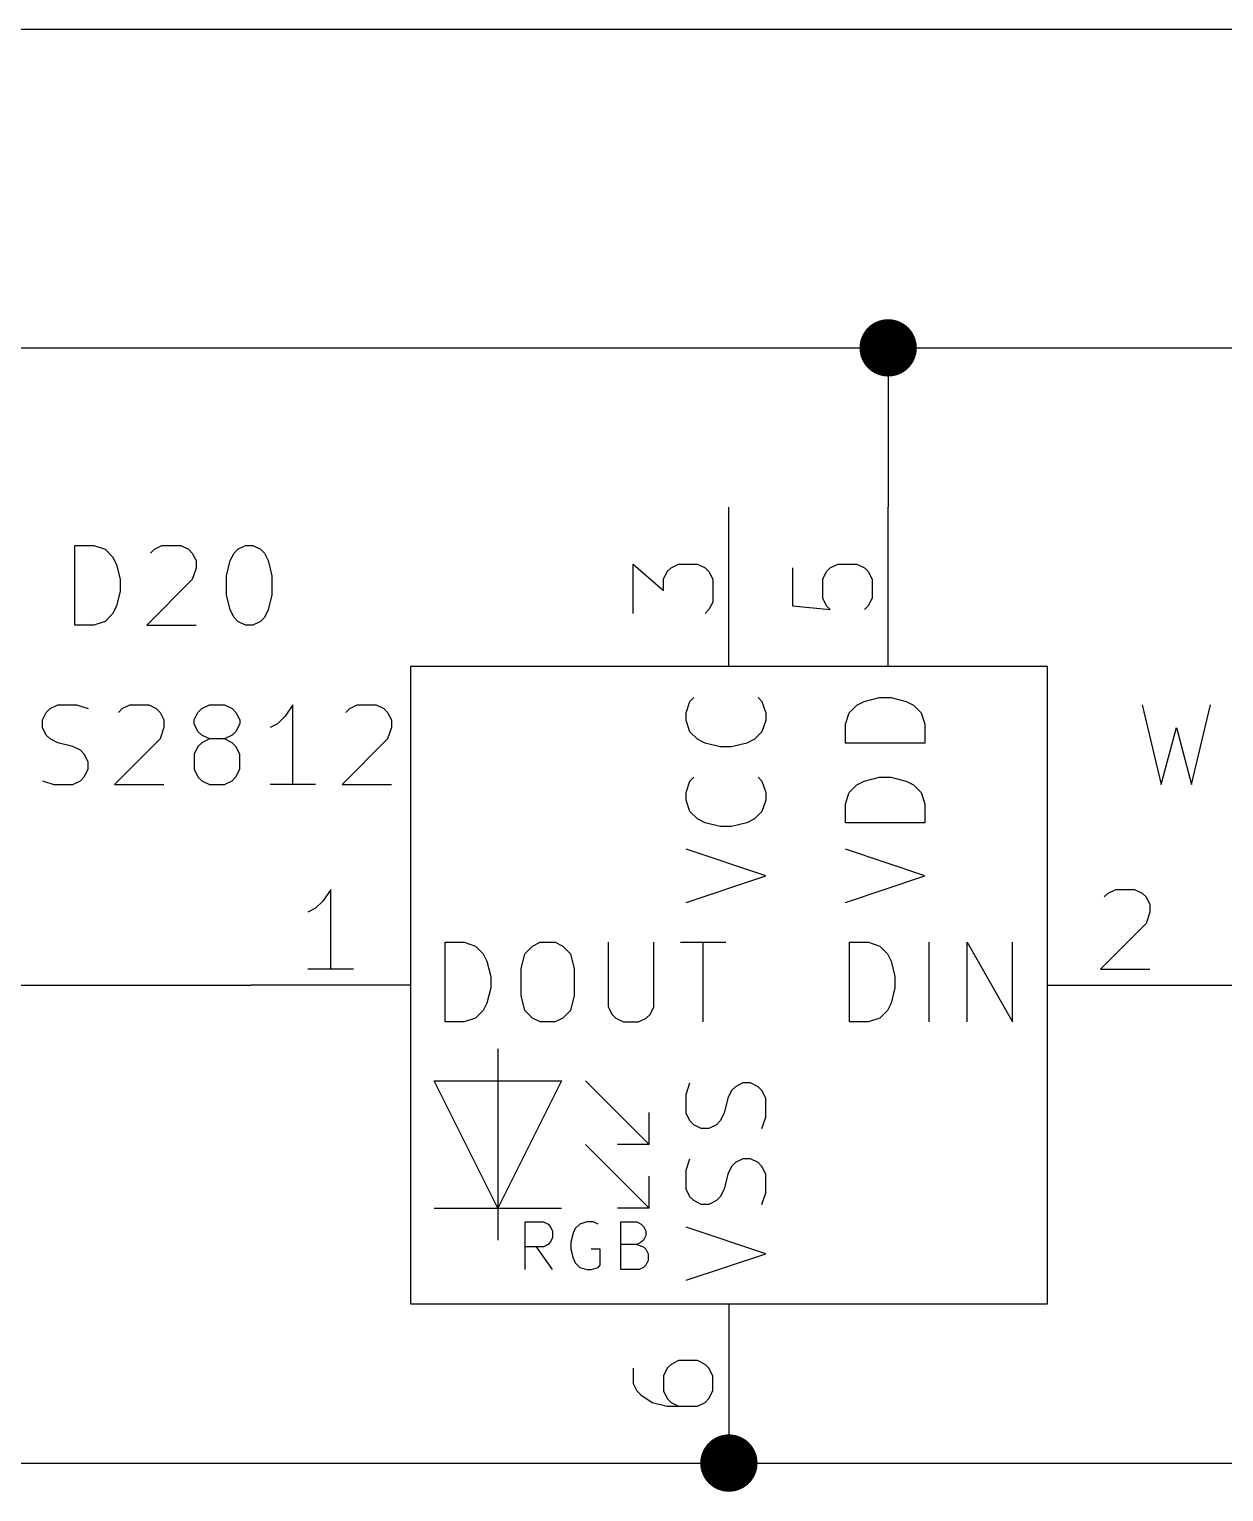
# Model space of a CAD drawing. Extents: x 0.4 to 11.3, y -7.9 to -0.4.
# Drawn here: x 3.211 to 3.961, y -6.668 to -5.75 of the extents above; entities that cross this region are included whole.
import ezdxf

# ---------------------------------------------------------------- set-up
doc = ezdxf.new("R2010")
doc.units = 0
doc.header["$MEASUREMENT"] = 0
for name, color, linetype in [('CYAN2', 4, 'CONTINUOUS'), ('GREEN3', 91, 'CONTINUOUS'), ('LYELLOW', 51, 'CONTINUOUS'), ('RED2', 1, 'CONTINUOUS'), ('RED3', 11, 'CONTINUOUS')]:
    doc.layers.add(name, color=color, linetype=linetype)

msp = doc.modelspace()

# ---------------------------------------------------------------- linework, layer by layer
at = {"layer": 'CYAN2', "linetype": 'CONTINUOUS'}
for p, q in [((3.23928, -6.12404), (3.23928, -6.07404)), ((3.23928, -6.07404), (3.25119, -6.07404)), ((3.23928, -6.12404), (3.23928, -6.07404)), ((3.23928, -6.07404), (3.25119, -6.07404)), ((3.25119, -6.07404), (3.25833, -6.07642)), ((3.25119, -6.07404), (3.25833, -6.07642)), ((3.25833, -6.07642), (3.26309, -6.08119)), ((3.25833, -6.07642), (3.26309, -6.08119)), ((3.28691, -6.0788), (3.28928, -6.07642)), ((3.28691, -6.0788), (3.28928, -6.07642)), ((3.28928, -6.07642), (3.29405, -6.07404)), ((3.28928, -6.07642), (3.29405, -6.07404)), ((3.29405, -6.07404), (3.30595, -6.07404)), ((3.29405, -6.07404), (3.30595, -6.07404)), ((3.30595, -6.07404), (3.31071, -6.07642)), ((3.30595, -6.07404), (3.31071, -6.07642)), ((3.31071, -6.07642), (3.31309, -6.0788)), ((3.31071, -6.07642), (3.31309, -6.0788)), ((3.33928, -6.0788), (3.34167, -6.07642)), ((3.33928, -6.0788), (3.34167, -6.07642)), ((3.34167, -6.07642), (3.34643, -6.07404)), ((3.34167, -6.07642), (3.34643, -6.07404)), ((3.34643, -6.07404), (3.35119, -6.07404)), ((3.34643, -6.07404), (3.35119, -6.07404)), ((3.35119, -6.07404), (3.35595, -6.07642)), ((3.35119, -6.07404), (3.35595, -6.07642)), ((3.35595, -6.07642), (3.35833, -6.0788)), ((3.35595, -6.07642), (3.35833, -6.0788)), ((3.26309, -6.08119), (3.26548, -6.08594)), ((3.26309, -6.08119), (3.26548, -6.08594)), ((3.26548, -6.08594), (3.26785, -6.09547)), ((3.26548, -6.08594), (3.26785, -6.09547)), ((3.31309, -6.0788), (3.31548, -6.08356)), ((3.31309, -6.0788), (3.31548, -6.08356)), ((3.31548, -6.08356), (3.31548, -6.08833)), ((3.31548, -6.08356), (3.31548, -6.08833)), ((3.33452, -6.09309), (3.3369, -6.08356)), ((3.33452, -6.09309), (3.3369, -6.08356)), ((3.3369, -6.08356), (3.33928, -6.0788)), ((3.3369, -6.08356), (3.33928, -6.0788)), ((3.35833, -6.0788), (3.36071, -6.08356)), ((3.35833, -6.0788), (3.36071, -6.08356)), ((3.36071, -6.08356), (3.36309, -6.09309)), ((3.36071, -6.08356), (3.36309, -6.09309)), ((3.26785, -6.09547), (3.26785, -6.10261)), ((3.26785, -6.09547), (3.26785, -6.10261)), ((3.31309, -6.09547), (3.28452, -6.12404)), ((3.31309, -6.09547), (3.28452, -6.12404)), ((3.31548, -6.08833), (3.31309, -6.09547)), ((3.31548, -6.08833), (3.31309, -6.09547)), ((3.33452, -6.10499), (3.33452, -6.09309)), ((3.33452, -6.10499), (3.33452, -6.09309)), ((3.36309, -6.09309), (3.36309, -6.10499)), ((3.36309, -6.09309), (3.36309, -6.10499)), ((3.26785, -6.10261), (3.26548, -6.11213)), ((3.26785, -6.10261), (3.26548, -6.11213)), ((3.26548, -6.11213), (3.26309, -6.1169)), ((3.26548, -6.11213), (3.26309, -6.1169)), ((3.3369, -6.11452), (3.33452, -6.10499)), ((3.3369, -6.11452), (3.33452, -6.10499)), ((3.36309, -6.10499), (3.36071, -6.11452)), ((3.36309, -6.10499), (3.36071, -6.11452)), ((3.25833, -6.12166), (3.25119, -6.12404)), ((3.25833, -6.12166), (3.25119, -6.12404)), ((3.26309, -6.1169), (3.25833, -6.12166)), ((3.26309, -6.1169), (3.25833, -6.12166)), ((3.33928, -6.11928), (3.3369, -6.11452)), ((3.33928, -6.11928), (3.3369, -6.11452)), ((3.34167, -6.12166), (3.33928, -6.11928)), ((3.34167, -6.12166), (3.33928, -6.11928)), ((3.34643, -6.12404), (3.34167, -6.12166)), ((3.34643, -6.12404), (3.34167, -6.12166)), ((3.35595, -6.12166), (3.35119, -6.12404)), ((3.35595, -6.12166), (3.35119, -6.12404)), ((3.35833, -6.11928), (3.35595, -6.12166)), ((3.35833, -6.11928), (3.35595, -6.12166)), ((3.36071, -6.11452), (3.35833, -6.11928)), ((3.36071, -6.11452), (3.35833, -6.11928)), ((3.25119, -6.12404), (3.23928, -6.12404)), ((3.25119, -6.12404), (3.23928, -6.12404)), ((3.28452, -6.12404), (3.31548, -6.12404)), ((3.28452, -6.12404), (3.31548, -6.12404)), ((3.35119, -6.12404), (3.34643, -6.12404)), ((3.35119, -6.12404), (3.34643, -6.12404)), ((3.22143, -6.1788), (3.22381, -6.17642)), ((3.22143, -6.1788), (3.22381, -6.17642)), ((3.22381, -6.17642), (3.22857, -6.17404)), ((3.22381, -6.17642), (3.22857, -6.17404)), ((3.22857, -6.17404), (3.24047, -6.17404)), ((3.22857, -6.17404), (3.24047, -6.17404)), ((3.24047, -6.17404), (3.24762, -6.17642)), ((3.24047, -6.17404), (3.24762, -6.17642)), ((3.26667, -6.1788), (3.26904, -6.17642)), ((3.26667, -6.1788), (3.26904, -6.17642)), ((3.26904, -6.17642), (3.27381, -6.17404)), ((3.26904, -6.17642), (3.27381, -6.17404)), ((3.27381, -6.17404), (3.28571, -6.17404)), ((3.27381, -6.17404), (3.28571, -6.17404)), ((3.28571, -6.17404), (3.29047, -6.17642)), ((3.28571, -6.17404), (3.29047, -6.17642)), ((3.29047, -6.17642), (3.29285, -6.1788)), ((3.29047, -6.17642), (3.29285, -6.1788)), ((3.31666, -6.1788), (3.31904, -6.17642)), ((3.31666, -6.1788), (3.31904, -6.17642)), ((3.31904, -6.17642), (3.32381, -6.17404)), ((3.31904, -6.17642), (3.32381, -6.17404)), ((3.32381, -6.17404), (3.33333, -6.17404)), ((3.32381, -6.17404), (3.33333, -6.17404)), ((3.33333, -6.17404), (3.33809, -6.17642)), ((3.33333, -6.17404), (3.33809, -6.17642)), ((3.33809, -6.17642), (3.34047, -6.1788)), ((3.33809, -6.17642), (3.34047, -6.1788)), ((3.37619, -6.17404), (3.37143, -6.18119)), ((3.37619, -6.17404), (3.37143, -6.18119)), ((3.37619, -6.22404), (3.37619, -6.17404)), ((3.37619, -6.22404), (3.37619, -6.17404)), ((3.40952, -6.1788), (3.4119, -6.17642)), ((3.40952, -6.1788), (3.4119, -6.17642)), ((3.4119, -6.17642), (3.41666, -6.17404)), ((3.4119, -6.17642), (3.41666, -6.17404)), ((3.41666, -6.17404), (3.42857, -6.17404)), ((3.41666, -6.17404), (3.42857, -6.17404)), ((3.42857, -6.17404), (3.43333, -6.17642)), ((3.42857, -6.17404), (3.43333, -6.17642)), ((3.43333, -6.17642), (3.43571, -6.1788)), ((3.43333, -6.17642), (3.43571, -6.1788)), ((3.62313, -6.17905), (3.62551, -6.1719)), ((3.62313, -6.17905), (3.62551, -6.1719)), ((3.62551, -6.1719), (3.62789, -6.16952)), ((3.62551, -6.1719), (3.62789, -6.16952)), ((3.66837, -6.16952), (3.67075, -6.1719)), ((3.66837, -6.16952), (3.67075, -6.1719)), ((3.67075, -6.1719), (3.67313, -6.17905)), ((3.67075, -6.1719), (3.67313, -6.17905)), ((3.72551, -6.17905), (3.73028, -6.17428)), ((3.72551, -6.17905), (3.73028, -6.17428)), ((3.73028, -6.17428), (3.73504, -6.1719)), ((3.73028, -6.17428), (3.73504, -6.1719)), ((3.73504, -6.1719), (3.74456, -6.16952)), ((3.73504, -6.1719), (3.74456, -6.16952)), ((3.74456, -6.16952), (3.7517, -6.16952)), ((3.74456, -6.16952), (3.7517, -6.16952)), ((3.7517, -6.16952), (3.76122, -6.1719)), ((3.7517, -6.16952), (3.76122, -6.1719)), ((3.76122, -6.1719), (3.76599, -6.17428)), ((3.76122, -6.1719), (3.76599, -6.17428)), ((3.76599, -6.17428), (3.77075, -6.17905)), ((3.76599, -6.17428), (3.77075, -6.17905)), ((3.90952, -6.17404), (3.92143, -6.22404)), ((3.90952, -6.17404), (3.92143, -6.22404)), ((3.94048, -6.22404), (3.95238, -6.17404)), ((3.94048, -6.22404), (3.95238, -6.17404)), ((3.21905, -6.18356), (3.22143, -6.1788)), ((3.21905, -6.18356), (3.22143, -6.1788)), ((3.21905, -6.18833), (3.21905, -6.18356)), ((3.21905, -6.18833), (3.21905, -6.18356)), ((3.29285, -6.1788), (3.29524, -6.18356)), ((3.29285, -6.1788), (3.29524, -6.18356)), ((3.29524, -6.18356), (3.29524, -6.18833)), ((3.29524, -6.18356), (3.29524, -6.18833)), ((3.31428, -6.18356), (3.31666, -6.1788)), ((3.31428, -6.18356), (3.31666, -6.1788)), ((3.31428, -6.18594), (3.31428, -6.18356)), ((3.31428, -6.18594), (3.31428, -6.18356)), ((3.31666, -6.19071), (3.31428, -6.18594)), ((3.31666, -6.19071), (3.31428, -6.18594)), ((3.34047, -6.1788), (3.34285, -6.18356)), ((3.34047, -6.1788), (3.34285, -6.18356)), ((3.34285, -6.18594), (3.34047, -6.19071)), ((3.34285, -6.18594), (3.34047, -6.19071)), ((3.34285, -6.18356), (3.34285, -6.18594)), ((3.34285, -6.18356), (3.34285, -6.18594)), ((3.36666, -6.18594), (3.3619, -6.18833)), ((3.36666, -6.18594), (3.3619, -6.18833)), ((3.37143, -6.18119), (3.36666, -6.18594)), ((3.37143, -6.18119), (3.36666, -6.18594)), ((3.43571, -6.1788), (3.43809, -6.18356)), ((3.43571, -6.1788), (3.43809, -6.18356)), ((3.43809, -6.18356), (3.43809, -6.18833)), ((3.43809, -6.18356), (3.43809, -6.18833)), ((3.62313, -6.18381), (3.62313, -6.17905)), ((3.62313, -6.18381), (3.62313, -6.17905)), ((3.62551, -6.19095), (3.62313, -6.18381)), ((3.62551, -6.19095), (3.62313, -6.18381)), ((3.67313, -6.18381), (3.67075, -6.19095)), ((3.67313, -6.18381), (3.67075, -6.19095)), ((3.67313, -6.17905), (3.67313, -6.18381)), ((3.67313, -6.17905), (3.67313, -6.18381)), ((3.72313, -6.18619), (3.72551, -6.17905)), ((3.72313, -6.18619), (3.72551, -6.17905)), ((3.72313, -6.19809), (3.72313, -6.18619)), ((3.72313, -6.19809), (3.72313, -6.18619)), ((3.77075, -6.17905), (3.77313, -6.18619)), ((3.77075, -6.17905), (3.77313, -6.18619)), ((3.77313, -6.18619), (3.77313, -6.19809)), ((3.77313, -6.18619), (3.77313, -6.19809)), ((3.22143, -6.19309), (3.21905, -6.18833)), ((3.22143, -6.19309), (3.21905, -6.18833)), ((3.22381, -6.19547), (3.22143, -6.19309)), ((3.22381, -6.19547), (3.22143, -6.19309)), ((3.22857, -6.19785), (3.22381, -6.19547)), ((3.22857, -6.19785), (3.22381, -6.19547)), ((3.29285, -6.19547), (3.26428, -6.22404)), ((3.29285, -6.19547), (3.26428, -6.22404)), ((3.29524, -6.18833), (3.29285, -6.19547)), ((3.29524, -6.18833), (3.29285, -6.19547)), ((3.31904, -6.19309), (3.31666, -6.19071)), ((3.31904, -6.19309), (3.31666, -6.19071)), ((3.32381, -6.19547), (3.31904, -6.19309)), ((3.32381, -6.19547), (3.31904, -6.19309)), ((3.32381, -6.19547), (3.31904, -6.19785)), ((3.32381, -6.19547), (3.31904, -6.19785)), ((3.33333, -6.19547), (3.32381, -6.19547)), ((3.33333, -6.19547), (3.32381, -6.19547)), ((3.33809, -6.19309), (3.33333, -6.19547)), ((3.33809, -6.19309), (3.33333, -6.19547)), ((3.33809, -6.19785), (3.33333, -6.19547)), ((3.33809, -6.19785), (3.33333, -6.19547)), ((3.34047, -6.19071), (3.33809, -6.19309)), ((3.34047, -6.19071), (3.33809, -6.19309)), ((3.43571, -6.19547), (3.40714, -6.22404)), ((3.43571, -6.19547), (3.40714, -6.22404)), ((3.43809, -6.18833), (3.43571, -6.19547)), ((3.43809, -6.18833), (3.43571, -6.19547)), ((3.63028, -6.19571), (3.62551, -6.19095)), ((3.63028, -6.19571), (3.62551, -6.19095)), ((3.63504, -6.19809), (3.63028, -6.19571)), ((3.63504, -6.19809), (3.63028, -6.19571)), ((3.66599, -6.19571), (3.66122, -6.19809)), ((3.66599, -6.19571), (3.66122, -6.19809)), ((3.67075, -6.19095), (3.66599, -6.19571)), ((3.67075, -6.19095), (3.66599, -6.19571)), ((3.92143, -6.22404), (3.93095, -6.18833)), ((3.92143, -6.22404), (3.93095, -6.18833)), ((3.93095, -6.18833), (3.94048, -6.22404)), ((3.93095, -6.18833), (3.94048, -6.22404)), ((3.23809, -6.20023), (3.22857, -6.19785)), ((3.23809, -6.20023), (3.22857, -6.19785)), ((3.24285, -6.20261), (3.23809, -6.20023)), ((3.24285, -6.20261), (3.23809, -6.20023)), ((3.24524, -6.20499), (3.24285, -6.20261)), ((3.24524, -6.20499), (3.24285, -6.20261)), ((3.24762, -6.20976), (3.24524, -6.20499)), ((3.24762, -6.20976), (3.24524, -6.20499)), ((3.31666, -6.20023), (3.31428, -6.20499)), ((3.31666, -6.20023), (3.31428, -6.20499)), ((3.31428, -6.20499), (3.31428, -6.21452)), ((3.31428, -6.20499), (3.31428, -6.21452)), ((3.31904, -6.19785), (3.31666, -6.20023)), ((3.31904, -6.19785), (3.31666, -6.20023)), ((3.34047, -6.20023), (3.33809, -6.19785)), ((3.34047, -6.20023), (3.33809, -6.19785)), ((3.34285, -6.20499), (3.34047, -6.20023)), ((3.34285, -6.20499), (3.34047, -6.20023)), ((3.34285, -6.21452), (3.34285, -6.20499)), ((3.34285, -6.21452), (3.34285, -6.20499)), ((3.64456, -6.20047), (3.63504, -6.19809)), ((3.64456, -6.20047), (3.63504, -6.19809)), ((3.6517, -6.20047), (3.64456, -6.20047)), ((3.6517, -6.20047), (3.64456, -6.20047)), ((3.66122, -6.19809), (3.6517, -6.20047)), ((3.66122, -6.19809), (3.6517, -6.20047)), ((3.77313, -6.19809), (3.72313, -6.19809)), ((3.77313, -6.19809), (3.72313, -6.19809)), ((3.24524, -6.21928), (3.24762, -6.21452)), ((3.24524, -6.21928), (3.24762, -6.21452)), ((3.24762, -6.21452), (3.24762, -6.20976)), ((3.24762, -6.21452), (3.24762, -6.20976)), ((3.31428, -6.21452), (3.31666, -6.21928)), ((3.31428, -6.21452), (3.31666, -6.21928)), ((3.34047, -6.21928), (3.34285, -6.21452)), ((3.34047, -6.21928), (3.34285, -6.21452)), ((3.21905, -6.22166), (3.22619, -6.22404)), ((3.21905, -6.22166), (3.22619, -6.22404)), ((3.22619, -6.22404), (3.23809, -6.22404)), ((3.22619, -6.22404), (3.23809, -6.22404)), ((3.23809, -6.22404), (3.24285, -6.22166)), ((3.23809, -6.22404), (3.24285, -6.22166)), ((3.24285, -6.22166), (3.24524, -6.21928)), ((3.24285, -6.22166), (3.24524, -6.21928)), ((3.26428, -6.22404), (3.29524, -6.22404)), ((3.26428, -6.22404), (3.29524, -6.22404)), ((3.31666, -6.21928), (3.31904, -6.22166)), ((3.31666, -6.21928), (3.31904, -6.22166)), ((3.31904, -6.22166), (3.32381, -6.22404)), ((3.31904, -6.22166), (3.32381, -6.22404)), ((3.32381, -6.22404), (3.33333, -6.22404)), ((3.32381, -6.22404), (3.33333, -6.22404)), ((3.33333, -6.22404), (3.33809, -6.22166)), ((3.33333, -6.22404), (3.33809, -6.22166)), ((3.33809, -6.22166), (3.34047, -6.21928)), ((3.33809, -6.22166), (3.34047, -6.21928)), ((3.39047, -6.22404), (3.3619, -6.22404)), ((3.39047, -6.22404), (3.3619, -6.22404)), ((3.40714, -6.22404), (3.43809, -6.22404)), ((3.40714, -6.22404), (3.43809, -6.22404)), ((3.62313, -6.22905), (3.62551, -6.2219)), ((3.62313, -6.22905), (3.62551, -6.2219)), ((3.62551, -6.2219), (3.62789, -6.21952)), ((3.62551, -6.2219), (3.62789, -6.21952)), ((3.66837, -6.21952), (3.67075, -6.2219)), ((3.66837, -6.21952), (3.67075, -6.2219)), ((3.67075, -6.2219), (3.67313, -6.22905)), ((3.67075, -6.2219), (3.67313, -6.22905)), ((3.73028, -6.22428), (3.73504, -6.2219)), ((3.73028, -6.22428), (3.73504, -6.2219)), ((3.73504, -6.2219), (3.74456, -6.21952)), ((3.73504, -6.2219), (3.74456, -6.21952)), ((3.74456, -6.21952), (3.7517, -6.21952)), ((3.74456, -6.21952), (3.7517, -6.21952)), ((3.7517, -6.21952), (3.76122, -6.2219)), ((3.7517, -6.21952), (3.76122, -6.2219)), ((3.76122, -6.2219), (3.76599, -6.22428)), ((3.76122, -6.2219), (3.76599, -6.22428)), ((3.62313, -6.23381), (3.62313, -6.22905)), ((3.62313, -6.23381), (3.62313, -6.22905)), ((3.67313, -6.22905), (3.67313, -6.23381)), ((3.67313, -6.22905), (3.67313, -6.23381)), ((3.72313, -6.23619), (3.72551, -6.22905)), ((3.72313, -6.23619), (3.72551, -6.22905)), ((3.72551, -6.22905), (3.73028, -6.22428)), ((3.72551, -6.22905), (3.73028, -6.22428)), ((3.76599, -6.22428), (3.77075, -6.22905)), ((3.76599, -6.22428), (3.77075, -6.22905)), ((3.77075, -6.22905), (3.77313, -6.23619)), ((3.77075, -6.22905), (3.77313, -6.23619)), ((3.62551, -6.24095), (3.62313, -6.23381)), ((3.62551, -6.24095), (3.62313, -6.23381)), ((3.63028, -6.24571), (3.62551, -6.24095)), ((3.63028, -6.24571), (3.62551, -6.24095)), ((3.67075, -6.24095), (3.66599, -6.24571)), ((3.67075, -6.24095), (3.66599, -6.24571)), ((3.67313, -6.23381), (3.67075, -6.24095)), ((3.67313, -6.23381), (3.67075, -6.24095)), ((3.72313, -6.24809), (3.72313, -6.23619)), ((3.72313, -6.24809), (3.72313, -6.23619)), ((3.77313, -6.23619), (3.77313, -6.24809)), ((3.77313, -6.23619), (3.77313, -6.24809)), ((3.63504, -6.24809), (3.63028, -6.24571)), ((3.63504, -6.24809), (3.63028, -6.24571)), ((3.64456, -6.25047), (3.63504, -6.24809)), ((3.64456, -6.25047), (3.63504, -6.24809)), ((3.6517, -6.25047), (3.64456, -6.25047)), ((3.6517, -6.25047), (3.64456, -6.25047)), ((3.66122, -6.24809), (3.6517, -6.25047)), ((3.66122, -6.24809), (3.6517, -6.25047)), ((3.66599, -6.24571), (3.66122, -6.24809)), ((3.66599, -6.24571), (3.66122, -6.24809)), ((3.77313, -6.24809), (3.72313, -6.24809)), ((3.77313, -6.24809), (3.72313, -6.24809)), ((3.67313, -6.28143), (3.62313, -6.26476)), ((3.67313, -6.28143), (3.62313, -6.26476)), ((3.77313, -6.28143), (3.72313, -6.26476)), ((3.77313, -6.28143), (3.72313, -6.26476)), ((3.62313, -6.29809), (3.67313, -6.28143)), ((3.62313, -6.29809), (3.67313, -6.28143)), ((3.72313, -6.29809), (3.77313, -6.28143)), ((3.72313, -6.29809), (3.77313, -6.28143)), ((3.4719, -6.37313), (3.4719, -6.32313)), ((3.4719, -6.32313), (3.48381, -6.32313)), ((3.4719, -6.37313), (3.4719, -6.32313)), ((3.4719, -6.32313), (3.48381, -6.32313)), ((3.48381, -6.32313), (3.49095, -6.32551)), ((3.48381, -6.32313), (3.49095, -6.32551)), ((3.52667, -6.32551), (3.53143, -6.32313)), ((3.52667, -6.32551), (3.53143, -6.32313)), ((3.53143, -6.32313), (3.54095, -6.32313)), ((3.53143, -6.32313), (3.54095, -6.32313)), ((3.54095, -6.32313), (3.54571, -6.32551)), ((3.54095, -6.32313), (3.54571, -6.32551)), ((3.57428, -6.32313), (3.57428, -6.36361)), ((3.57428, -6.32313), (3.57428, -6.36361)), ((3.60285, -6.36361), (3.60285, -6.32313)), ((3.60285, -6.36361), (3.60285, -6.32313)), ((3.61952, -6.32313), (3.64809, -6.32313)), ((3.61952, -6.32313), (3.64809, -6.32313)), ((3.63381, -6.37313), (3.63381, -6.32313)), ((3.63381, -6.37313), (3.63381, -6.32313)), ((3.72571, -6.37313), (3.72571, -6.32313)), ((3.72571, -6.32313), (3.73761, -6.32313)), ((3.72571, -6.37313), (3.72571, -6.32313)), ((3.72571, -6.32313), (3.73761, -6.32313)), ((3.73761, -6.32313), (3.74476, -6.32551)), ((3.73761, -6.32313), (3.74476, -6.32551)), ((3.77571, -6.37313), (3.77571, -6.32313)), ((3.77571, -6.37313), (3.77571, -6.32313)), ((3.79952, -6.37313), (3.79952, -6.32313)), ((3.79952, -6.32313), (3.82809, -6.37313)), ((3.79952, -6.37313), (3.79952, -6.32313)), ((3.79952, -6.32313), (3.82809, -6.37313)), ((3.82809, -6.37313), (3.82809, -6.32313)), ((3.82809, -6.37313), (3.82809, -6.32313)), ((3.49095, -6.32551), (3.49571, -6.33028)), ((3.49095, -6.32551), (3.49571, -6.33028)), ((3.49571, -6.33028), (3.49809, -6.33504)), ((3.49571, -6.33028), (3.49809, -6.33504)), ((3.51952, -6.3398), (3.5219, -6.33028)), ((3.51952, -6.3398), (3.5219, -6.33028)), ((3.5219, -6.33028), (3.52667, -6.32551)), ((3.5219, -6.33028), (3.52667, -6.32551)), ((3.54571, -6.32551), (3.55047, -6.33028)), ((3.54571, -6.32551), (3.55047, -6.33028)), ((3.55047, -6.33028), (3.55285, -6.3398)), ((3.55047, -6.33028), (3.55285, -6.3398)), ((3.74476, -6.32551), (3.74952, -6.33028)), ((3.74476, -6.32551), (3.74952, -6.33028)), ((3.74952, -6.33028), (3.7519, -6.33504)), ((3.74952, -6.33028), (3.7519, -6.33504)), ((3.49809, -6.33504), (3.50047, -6.34456)), ((3.49809, -6.33504), (3.50047, -6.34456)), ((3.51952, -6.35646), (3.51952, -6.3398)), ((3.51952, -6.35646), (3.51952, -6.3398)), ((3.55285, -6.3398), (3.55285, -6.35646)), ((3.55285, -6.3398), (3.55285, -6.35646)), ((3.7519, -6.33504), (3.75428, -6.34456)), ((3.7519, -6.33504), (3.75428, -6.34456)), ((3.50047, -6.3517), (3.49809, -6.36122)), ((3.50047, -6.3517), (3.49809, -6.36122)), ((3.50047, -6.34456), (3.50047, -6.3517)), ((3.50047, -6.34456), (3.50047, -6.3517)), ((3.75428, -6.3517), (3.7519, -6.36122)), ((3.75428, -6.3517), (3.7519, -6.36122)), ((3.75428, -6.34456), (3.75428, -6.3517)), ((3.75428, -6.34456), (3.75428, -6.3517)), ((3.49809, -6.36122), (3.49571, -6.36599)), ((3.49809, -6.36122), (3.49571, -6.36599)), ((3.5219, -6.36599), (3.51952, -6.35646)), ((3.5219, -6.36599), (3.51952, -6.35646)), ((3.55285, -6.35646), (3.55047, -6.36599)), ((3.55285, -6.35646), (3.55047, -6.36599)), ((3.7519, -6.36122), (3.74952, -6.36599)), ((3.7519, -6.36122), (3.74952, -6.36599)), ((3.49095, -6.37075), (3.48381, -6.37313)), ((3.49095, -6.37075), (3.48381, -6.37313)), ((3.49571, -6.36599), (3.49095, -6.37075)), ((3.49571, -6.36599), (3.49095, -6.37075)), ((3.52667, -6.37075), (3.5219, -6.36599)), ((3.52667, -6.37075), (3.5219, -6.36599)), ((3.53143, -6.37313), (3.52667, -6.37075)), ((3.53143, -6.37313), (3.52667, -6.37075)), ((3.54571, -6.37075), (3.54095, -6.37313)), ((3.54571, -6.37075), (3.54095, -6.37313)), ((3.55047, -6.36599), (3.54571, -6.37075)), ((3.55047, -6.36599), (3.54571, -6.37075)), ((3.57428, -6.36361), (3.57667, -6.36837)), ((3.57428, -6.36361), (3.57667, -6.36837)), ((3.57667, -6.36837), (3.57905, -6.37075)), ((3.57667, -6.36837), (3.57905, -6.37075)), ((3.57905, -6.37075), (3.58381, -6.37313)), ((3.57905, -6.37075), (3.58381, -6.37313)), ((3.59333, -6.37313), (3.59809, -6.37075)), ((3.59333, -6.37313), (3.59809, -6.37075)), ((3.59809, -6.37075), (3.60048, -6.36837)), ((3.59809, -6.37075), (3.60048, -6.36837)), ((3.60048, -6.36837), (3.60285, -6.36361)), ((3.60048, -6.36837), (3.60285, -6.36361)), ((3.74476, -6.37075), (3.73761, -6.37313)), ((3.74476, -6.37075), (3.73761, -6.37313)), ((3.74952, -6.36599), (3.74476, -6.37075)), ((3.74952, -6.36599), (3.74476, -6.37075)), ((3.48381, -6.37313), (3.4719, -6.37313)), ((3.48381, -6.37313), (3.4719, -6.37313)), ((3.54095, -6.37313), (3.53143, -6.37313)), ((3.54095, -6.37313), (3.53143, -6.37313)), ((3.58381, -6.37313), (3.59333, -6.37313)), ((3.58381, -6.37313), (3.59333, -6.37313)), ((3.73761, -6.37313), (3.72571, -6.37313)), ((3.73761, -6.37313), (3.72571, -6.37313)), ((3.62313, -6.41857), (3.62551, -6.41143)), ((3.62313, -6.41857), (3.62551, -6.41143)), ((3.6517, -6.41619), (3.64932, -6.42095)), ((3.6517, -6.41619), (3.64932, -6.42095)), ((3.65408, -6.41381), (3.6517, -6.41619)), ((3.65408, -6.41381), (3.6517, -6.41619)), ((3.65885, -6.41143), (3.65408, -6.41381)), ((3.65885, -6.41143), (3.65408, -6.41381)), ((3.66361, -6.41143), (3.65885, -6.41143)), ((3.66361, -6.41143), (3.65885, -6.41143)), ((3.66837, -6.41381), (3.66361, -6.41143)), ((3.66837, -6.41381), (3.66361, -6.41143)), ((3.67075, -6.41619), (3.66837, -6.41381)), ((3.67075, -6.41619), (3.66837, -6.41381)), ((3.67313, -6.42095), (3.67075, -6.41619)), ((3.67313, -6.42095), (3.67075, -6.41619)), ((3.62313, -6.43047), (3.62313, -6.41857)), ((3.62313, -6.43047), (3.62313, -6.41857)), ((3.64932, -6.42095), (3.64694, -6.43047)), ((3.64932, -6.42095), (3.64694, -6.43047)), ((3.67313, -6.43285), (3.67313, -6.42095)), ((3.67313, -6.43285), (3.67313, -6.42095)), ((3.62551, -6.43524), (3.62313, -6.43047)), ((3.62551, -6.43524), (3.62313, -6.43047)), ((3.64694, -6.43047), (3.64456, -6.43524)), ((3.64694, -6.43047), (3.64456, -6.43524)), ((3.67075, -6.44), (3.67313, -6.43285)), ((3.67075, -6.44), (3.67313, -6.43285)), ((3.62789, -6.43762), (3.62551, -6.43524)), ((3.62789, -6.43762), (3.62551, -6.43524)), ((3.63265, -6.44), (3.62789, -6.43762)), ((3.63265, -6.44), (3.62789, -6.43762)), ((3.63742, -6.44), (3.63265, -6.44)), ((3.63742, -6.44), (3.63265, -6.44)), ((3.64218, -6.43762), (3.63742, -6.44)), ((3.64218, -6.43762), (3.63742, -6.44)), ((3.64456, -6.43524), (3.64218, -6.43762)), ((3.64456, -6.43524), (3.64218, -6.43762)), ((3.62313, -6.46619), (3.62551, -6.45904)), ((3.62313, -6.46619), (3.62551, -6.45904)), ((3.65408, -6.46143), (3.6517, -6.46381)), ((3.65408, -6.46143), (3.6517, -6.46381)), ((3.65885, -6.45904), (3.65408, -6.46143)), ((3.65885, -6.45904), (3.65408, -6.46143)), ((3.66361, -6.45904), (3.65885, -6.45904)), ((3.66361, -6.45904), (3.65885, -6.45904)), ((3.66837, -6.46143), (3.66361, -6.45904)), ((3.66837, -6.46143), (3.66361, -6.45904)), ((3.67075, -6.46381), (3.66837, -6.46143)), ((3.67075, -6.46381), (3.66837, -6.46143)), ((3.62313, -6.47809), (3.62313, -6.46619)), ((3.62313, -6.47809), (3.62313, -6.46619)), ((3.64932, -6.46857), (3.64694, -6.47809)), ((3.64932, -6.46857), (3.64694, -6.47809)), ((3.6517, -6.46381), (3.64932, -6.46857)), ((3.6517, -6.46381), (3.64932, -6.46857)), ((3.67313, -6.46857), (3.67075, -6.46381)), ((3.67313, -6.46857), (3.67075, -6.46381)), ((3.67313, -6.48047), (3.67313, -6.46857)), ((3.67313, -6.48047), (3.67313, -6.46857)), ((3.62551, -6.48285), (3.62313, -6.47809)), ((3.62551, -6.48285), (3.62313, -6.47809)), ((3.64694, -6.47809), (3.64456, -6.48285)), ((3.64694, -6.47809), (3.64456, -6.48285)), ((3.67075, -6.48761), (3.67313, -6.48047)), ((3.67075, -6.48761), (3.67313, -6.48047)), ((3.62789, -6.48524), (3.62551, -6.48285)), ((3.62789, -6.48524), (3.62551, -6.48285)), ((3.63265, -6.48761), (3.62789, -6.48524)), ((3.63265, -6.48761), (3.62789, -6.48524)), ((3.63742, -6.48761), (3.63265, -6.48761)), ((3.63742, -6.48761), (3.63265, -6.48761)), ((3.64218, -6.48524), (3.63742, -6.48761)), ((3.64218, -6.48524), (3.63742, -6.48761)), ((3.64456, -6.48285), (3.64218, -6.48524)), ((3.64456, -6.48285), (3.64218, -6.48524)), ((3.67313, -6.51857), (3.62313, -6.5019)), ((3.67313, -6.51857), (3.62313, -6.5019)), ((3.62313, -6.53524), (3.67313, -6.51857)), ((3.62313, -6.53524), (3.67313, -6.51857))]:
    msp.add_line(p, q, dxfattribs=at)
at = {"layer": 'GREEN3', "linetype": 'CONTINUOUS'}
for p, q in [((2.6, -5.75), (5.45, -5.75)), ((3, -5.95), (3.75, -5.95)), ((3.75, -5.95), (4.5, -5.95)), ((3.75, -5.95), (3.75, -6.05)), ((3.2, -6.35), (3.35, -6.35)), ((3.95, -6.35), (4.1, -6.35)), ((2.9, -6.65), (3.65, -6.65)), ((3.65, -6.65), (4.4, -6.65))]:
    msp.add_line(p, q, dxfattribs=at)
at = {"layer": 'GREEN3', "const_width": 0.018}
for points in [[(3.741, -5.95, 1), (3.759, -5.95, 1)], [(3.641, -6.65, 1), (3.659, -6.65, 1)]]:
    msp.add_lwpolyline(points, format="xyb", close=True, dxfattribs=at)
at = {"layer": 'LYELLOW', "linetype": 'CONTINUOUS'}
for p, q in [((3.45, -6.15), (3.45, -6.55)), ((3.85, -6.15), (3.45, -6.15)), ((3.85, -6.55), (3.85, -6.15)), ((3.45, -6.55), (3.85, -6.55))]:
    msp.add_line(p, q, dxfattribs=at)
at = {"layer": 'RED2', "linetype": 'CONTINUOUS'}
for p, q in [((3.65, -6.15), (3.65, -6.05)), ((3.65, -6.15), (3.65, -6.05)), ((3.75, -6.15), (3.75, -6.05)), ((3.75, -6.15), (3.75, -6.05)), ((3.45, -6.15), (3.45, -6.55)), ((3.85, -6.15), (3.45, -6.15)), ((3.85, -6.55), (3.85, -6.15)), ((3.45, -6.35), (3.35, -6.35)), ((3.45, -6.35), (3.35, -6.35)), ((3.85, -6.35), (3.95, -6.35)), ((3.85, -6.35), (3.95, -6.35)), ((3.505, -6.39), (3.505, -6.49)), ((3.465, -6.41), (3.545, -6.41)), ((3.505, -6.49), (3.465, -6.41)), ((3.545, -6.41), (3.505, -6.49)), ((3.56, -6.41), (3.6, -6.45)), ((3.6, -6.45), (3.6, -6.43)), ((3.56, -6.45), (3.6, -6.49)), ((3.6, -6.45), (3.58, -6.45)), ((3.6, -6.49), (3.6, -6.47)), ((3.465, -6.49), (3.545, -6.49)), ((3.505, -6.49), (3.505, -6.51)), ((3.6, -6.49), (3.58, -6.49)), ((3.52214, -6.52856), (3.52214, -6.49856)), ((3.52214, -6.49856), (3.53357, -6.49856)), ((3.53357, -6.49856), (3.53643, -6.49999)), ((3.56071, -6.49856), (3.55643, -6.49999)), ((3.565, -6.49856), (3.56071, -6.49856)), ((3.56785, -6.49999), (3.565, -6.49856)), ((3.58214, -6.52856), (3.58214, -6.49856)), ((3.58214, -6.49856), (3.59214, -6.49856)), ((3.59214, -6.49856), (3.595, -6.49999)), ((3.53643, -6.49999), (3.53785, -6.50142)), ((3.53785, -6.50142), (3.53928, -6.50428)), ((3.53928, -6.50856), (3.53785, -6.51142)), ((3.53928, -6.50428), (3.53928, -6.50856)), ((3.55214, -6.50571), (3.55071, -6.51142)), ((3.55357, -6.50285), (3.55214, -6.50571)), ((3.55643, -6.49999), (3.55357, -6.50285)), ((3.595, -6.49999), (3.59643, -6.50142)), ((3.59643, -6.50142), (3.59785, -6.50428)), ((3.59785, -6.50714), (3.59643, -6.50999)), ((3.59785, -6.50428), (3.59785, -6.50714)), ((3.53357, -6.51428), (3.52214, -6.51428)), ((3.53928, -6.52856), (3.52928, -6.51428)), ((3.53643, -6.51285), (3.53357, -6.51428)), ((3.53785, -6.51142), (3.53643, -6.51285)), ((3.55071, -6.51142), (3.55071, -6.51571)), ((3.55071, -6.51571), (3.55214, -6.52142)), ((3.56928, -6.51571), (3.56357, -6.51571)), ((3.56928, -6.52571), (3.56928, -6.51571)), ((3.59214, -6.51285), (3.58214, -6.51285)), ((3.595, -6.51142), (3.59214, -6.51285)), ((3.59214, -6.51285), (3.59643, -6.51428)), ((3.59643, -6.50999), (3.595, -6.51142)), ((3.59643, -6.51428), (3.59785, -6.51571)), ((3.59785, -6.51571), (3.59928, -6.51856)), ((3.55214, -6.52142), (3.55357, -6.52428)), ((3.55357, -6.52428), (3.55643, -6.52714)), ((3.56785, -6.52714), (3.56928, -6.52571)), ((3.59785, -6.52571), (3.59643, -6.52714)), ((3.59928, -6.52285), (3.59785, -6.52571)), ((3.59928, -6.51856), (3.59928, -6.52285)), ((3.55643, -6.52714), (3.56071, -6.52856)), ((3.56071, -6.52856), (3.56357, -6.52856)), ((3.56357, -6.52856), (3.56785, -6.52714)), ((3.59357, -6.52856), (3.58214, -6.52856)), ((3.59643, -6.52714), (3.59357, -6.52856)), ((3.45, -6.55), (3.85, -6.55)), ((3.65, -6.55), (3.65, -6.65)), ((3.65, -6.55), (3.65, -6.65))]:
    msp.add_line(p, q, dxfattribs=at)
at = {"layer": 'RED3', "linetype": 'CONTINUOUS'}
for p, q in [((3.58988, -6.11666), (3.58988, -6.08571)), ((3.58988, -6.08571), (3.60893, -6.10238)), ((3.58988, -6.11666), (3.58988, -6.08571)), ((3.58988, -6.08571), (3.60893, -6.10238)), ((3.61369, -6.08809), (3.61845, -6.08571)), ((3.61369, -6.08809), (3.61845, -6.08571)), ((3.61845, -6.08571), (3.63035, -6.08571)), ((3.61845, -6.08571), (3.63035, -6.08571)), ((3.63035, -6.08571), (3.63512, -6.08809)), ((3.63035, -6.08571), (3.63512, -6.08809)), ((3.71369, -6.08809), (3.71845, -6.08571)), ((3.71369, -6.08809), (3.71845, -6.08571)), ((3.71845, -6.08571), (3.73035, -6.08571)), ((3.71845, -6.08571), (3.73035, -6.08571)), ((3.73035, -6.08571), (3.73512, -6.08809)), ((3.73035, -6.08571), (3.73512, -6.08809)), ((3.60893, -6.09523), (3.61131, -6.09047)), ((3.60893, -6.09523), (3.61131, -6.09047)), ((3.60893, -6.10238), (3.60893, -6.09523)), ((3.60893, -6.10238), (3.60893, -6.09523)), ((3.61131, -6.09047), (3.61369, -6.08809)), ((3.61131, -6.09047), (3.61369, -6.08809)), ((3.63512, -6.08809), (3.6375, -6.09047)), ((3.63512, -6.08809), (3.6375, -6.09047)), ((3.6375, -6.09047), (3.63988, -6.09523)), ((3.6375, -6.09047), (3.63988, -6.09523)), ((3.63988, -6.09523), (3.63988, -6.10952)), ((3.63988, -6.09523), (3.63988, -6.10952)), ((3.68988, -6.08809), (3.68988, -6.1119)), ((3.68988, -6.08809), (3.68988, -6.1119)), ((3.70893, -6.09523), (3.71131, -6.09047)), ((3.70893, -6.09523), (3.71131, -6.09047)), ((3.70893, -6.10714), (3.70893, -6.09523)), ((3.70893, -6.10714), (3.70893, -6.09523)), ((3.71131, -6.09047), (3.71369, -6.08809)), ((3.71131, -6.09047), (3.71369, -6.08809)), ((3.73512, -6.08809), (3.7375, -6.09047)), ((3.73512, -6.08809), (3.7375, -6.09047)), ((3.7375, -6.09047), (3.73988, -6.09523)), ((3.7375, -6.09047), (3.73988, -6.09523)), ((3.73988, -6.09523), (3.73988, -6.10714)), ((3.73988, -6.09523), (3.73988, -6.10714)), ((3.63988, -6.10952), (3.6375, -6.11428)), ((3.63988, -6.10952), (3.6375, -6.11428)), ((3.68988, -6.1119), (3.71369, -6.11428)), ((3.68988, -6.1119), (3.71369, -6.11428)), ((3.71131, -6.1119), (3.70893, -6.10714)), ((3.71131, -6.1119), (3.70893, -6.10714)), ((3.71369, -6.11428), (3.71131, -6.1119)), ((3.71369, -6.11428), (3.71131, -6.1119)), ((3.7375, -6.1119), (3.73512, -6.11428)), ((3.7375, -6.1119), (3.73512, -6.11428)), ((3.73988, -6.10714), (3.7375, -6.1119)), ((3.73988, -6.10714), (3.7375, -6.1119)), ((3.6375, -6.11428), (3.63512, -6.11666)), ((3.6375, -6.11428), (3.63512, -6.11666)), ((3.39524, -6.29702), (3.39048, -6.30178)), ((3.39524, -6.29702), (3.39048, -6.30178)), ((3.4, -6.28988), (3.39524, -6.29702)), ((3.4, -6.28988), (3.39524, -6.29702)), ((3.4, -6.33988), (3.4, -6.28988)), ((3.4, -6.33988), (3.4, -6.28988)), ((3.88572, -6.29464), (3.88809, -6.29226)), ((3.88572, -6.29464), (3.88809, -6.29226)), ((3.88809, -6.29226), (3.89286, -6.28988)), ((3.88809, -6.29226), (3.89286, -6.28988)), ((3.89286, -6.28988), (3.90476, -6.28988)), ((3.89286, -6.28988), (3.90476, -6.28988)), ((3.90476, -6.28988), (3.90952, -6.29226)), ((3.90476, -6.28988), (3.90952, -6.29226)), ((3.90952, -6.29226), (3.91191, -6.29464)), ((3.90952, -6.29226), (3.91191, -6.29464)), ((3.91191, -6.29464), (3.91429, -6.2994)), ((3.91191, -6.29464), (3.91429, -6.2994)), ((3.39048, -6.30178), (3.38572, -6.30417)), ((3.39048, -6.30178), (3.38572, -6.30417)), ((3.91429, -6.30417), (3.91191, -6.31131)), ((3.91429, -6.30417), (3.91191, -6.31131)), ((3.91429, -6.2994), (3.91429, -6.30417)), ((3.91429, -6.2994), (3.91429, -6.30417)), ((3.91191, -6.31131), (3.88333, -6.33988)), ((3.91191, -6.31131), (3.88333, -6.33988)), ((3.41429, -6.33988), (3.38572, -6.33988)), ((3.41429, -6.33988), (3.38572, -6.33988)), ((3.88333, -6.33988), (3.91429, -6.33988)), ((3.88333, -6.33988), (3.91429, -6.33988)), ((3.58988, -6.59047), (3.58988, -6.6)), ((3.58988, -6.59047), (3.58988, -6.6)), ((3.61131, -6.59047), (3.60893, -6.59523)), ((3.61131, -6.59047), (3.60893, -6.59523)), ((3.61369, -6.58809), (3.61131, -6.59047)), ((3.61369, -6.58809), (3.61131, -6.59047)), ((3.61845, -6.58571), (3.61369, -6.58809)), ((3.61845, -6.58571), (3.61369, -6.58809)), ((3.63035, -6.58571), (3.61845, -6.58571)), ((3.63035, -6.58571), (3.61845, -6.58571)), ((3.63512, -6.58809), (3.63035, -6.58571)), ((3.63512, -6.58809), (3.63035, -6.58571)), ((3.6375, -6.59047), (3.63512, -6.58809)), ((3.6375, -6.59047), (3.63512, -6.58809)), ((3.63988, -6.59523), (3.6375, -6.59047)), ((3.63988, -6.59523), (3.6375, -6.59047)), ((3.58988, -6.6), (3.59226, -6.60476)), ((3.58988, -6.6), (3.59226, -6.60476)), ((3.60893, -6.59523), (3.60893, -6.60476)), ((3.60893, -6.59523), (3.60893, -6.60476)), ((3.63988, -6.60476), (3.63988, -6.59523)), ((3.63988, -6.60476), (3.63988, -6.59523)), ((3.59226, -6.60476), (3.59464, -6.60714)), ((3.59226, -6.60476), (3.59464, -6.60714)), ((3.59464, -6.60714), (3.60178, -6.6119)), ((3.59464, -6.60714), (3.60178, -6.6119)), ((3.60893, -6.60476), (3.61131, -6.60952)), ((3.60893, -6.60476), (3.61131, -6.60952)), ((3.61131, -6.60952), (3.61369, -6.6119)), ((3.61131, -6.60952), (3.61369, -6.6119)), ((3.63512, -6.6119), (3.6375, -6.60952)), ((3.63512, -6.6119), (3.6375, -6.60952)), ((3.6375, -6.60952), (3.63988, -6.60476)), ((3.6375, -6.60952), (3.63988, -6.60476)), ((3.60178, -6.6119), (3.61131, -6.61428)), ((3.60178, -6.6119), (3.61131, -6.61428)), ((3.61131, -6.61428), (3.63035, -6.61428)), ((3.61131, -6.61428), (3.63035, -6.61428)), ((3.61369, -6.6119), (3.61845, -6.61428)), ((3.61369, -6.6119), (3.61845, -6.61428)), ((3.63035, -6.61428), (3.63512, -6.6119)), ((3.63035, -6.61428), (3.63512, -6.6119))]:
    msp.add_line(p, q, dxfattribs=at)

doc.saveas('drawing.dxf')
